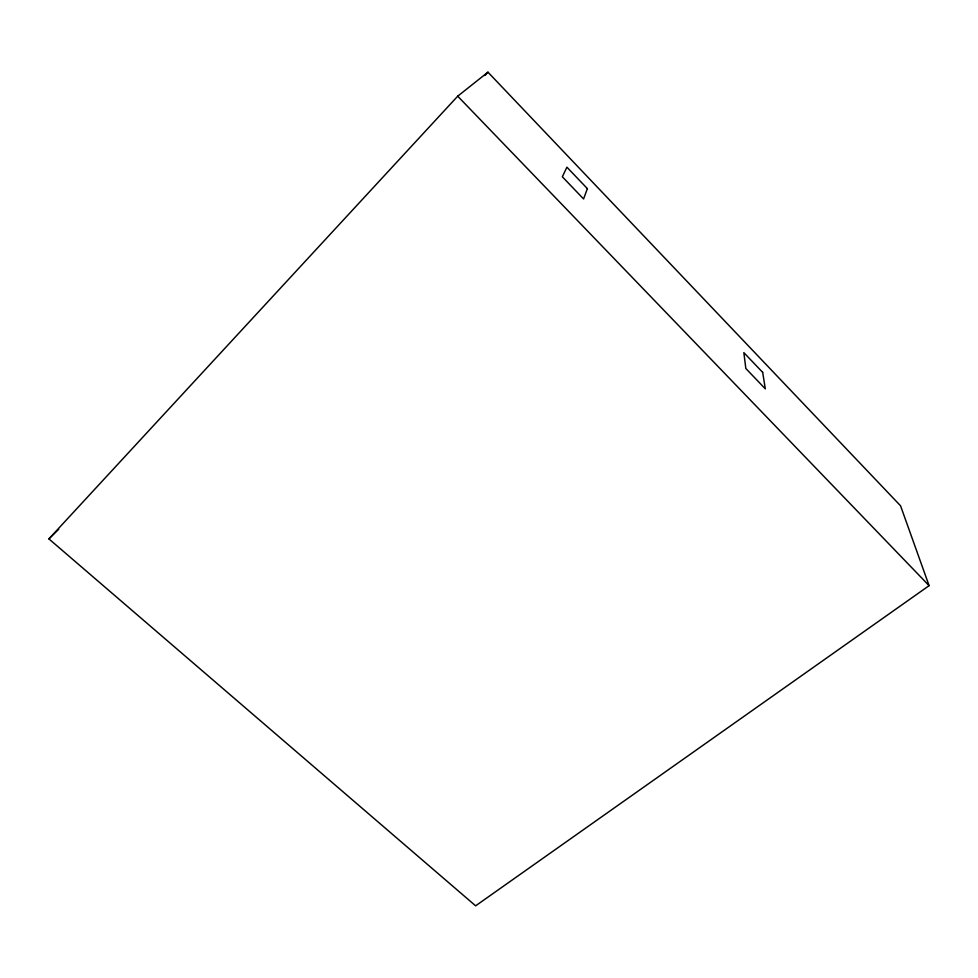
<?xml version="1.0" encoding="UTF-8"?>
<svg xmlns="http://www.w3.org/2000/svg" width="978" height="978" viewBox="0 0 978 978"><rect width="100%" height="100%" fill="white"/><g stroke="black" fill="none" stroke-linecap="round" stroke-linejoin="round"><path stroke-width="1.47" d="M48.9 538.89L457.716 96.186L487.961 72.176L900.555 505.797L929.1 585.663L475.626 905.824L48.9 538.89L58.717 529.281M484.844 75.538L487.961 72.176M457.716 96.186L929.1 585.663M587.375 188.632L583.573 198.962L562.338 176.773L566.922 167.189L587.375 188.632M762.669 372.361L743.842 352.63L745.835 368.498L765.322 388.853L762.669 372.361"/></g></svg>
